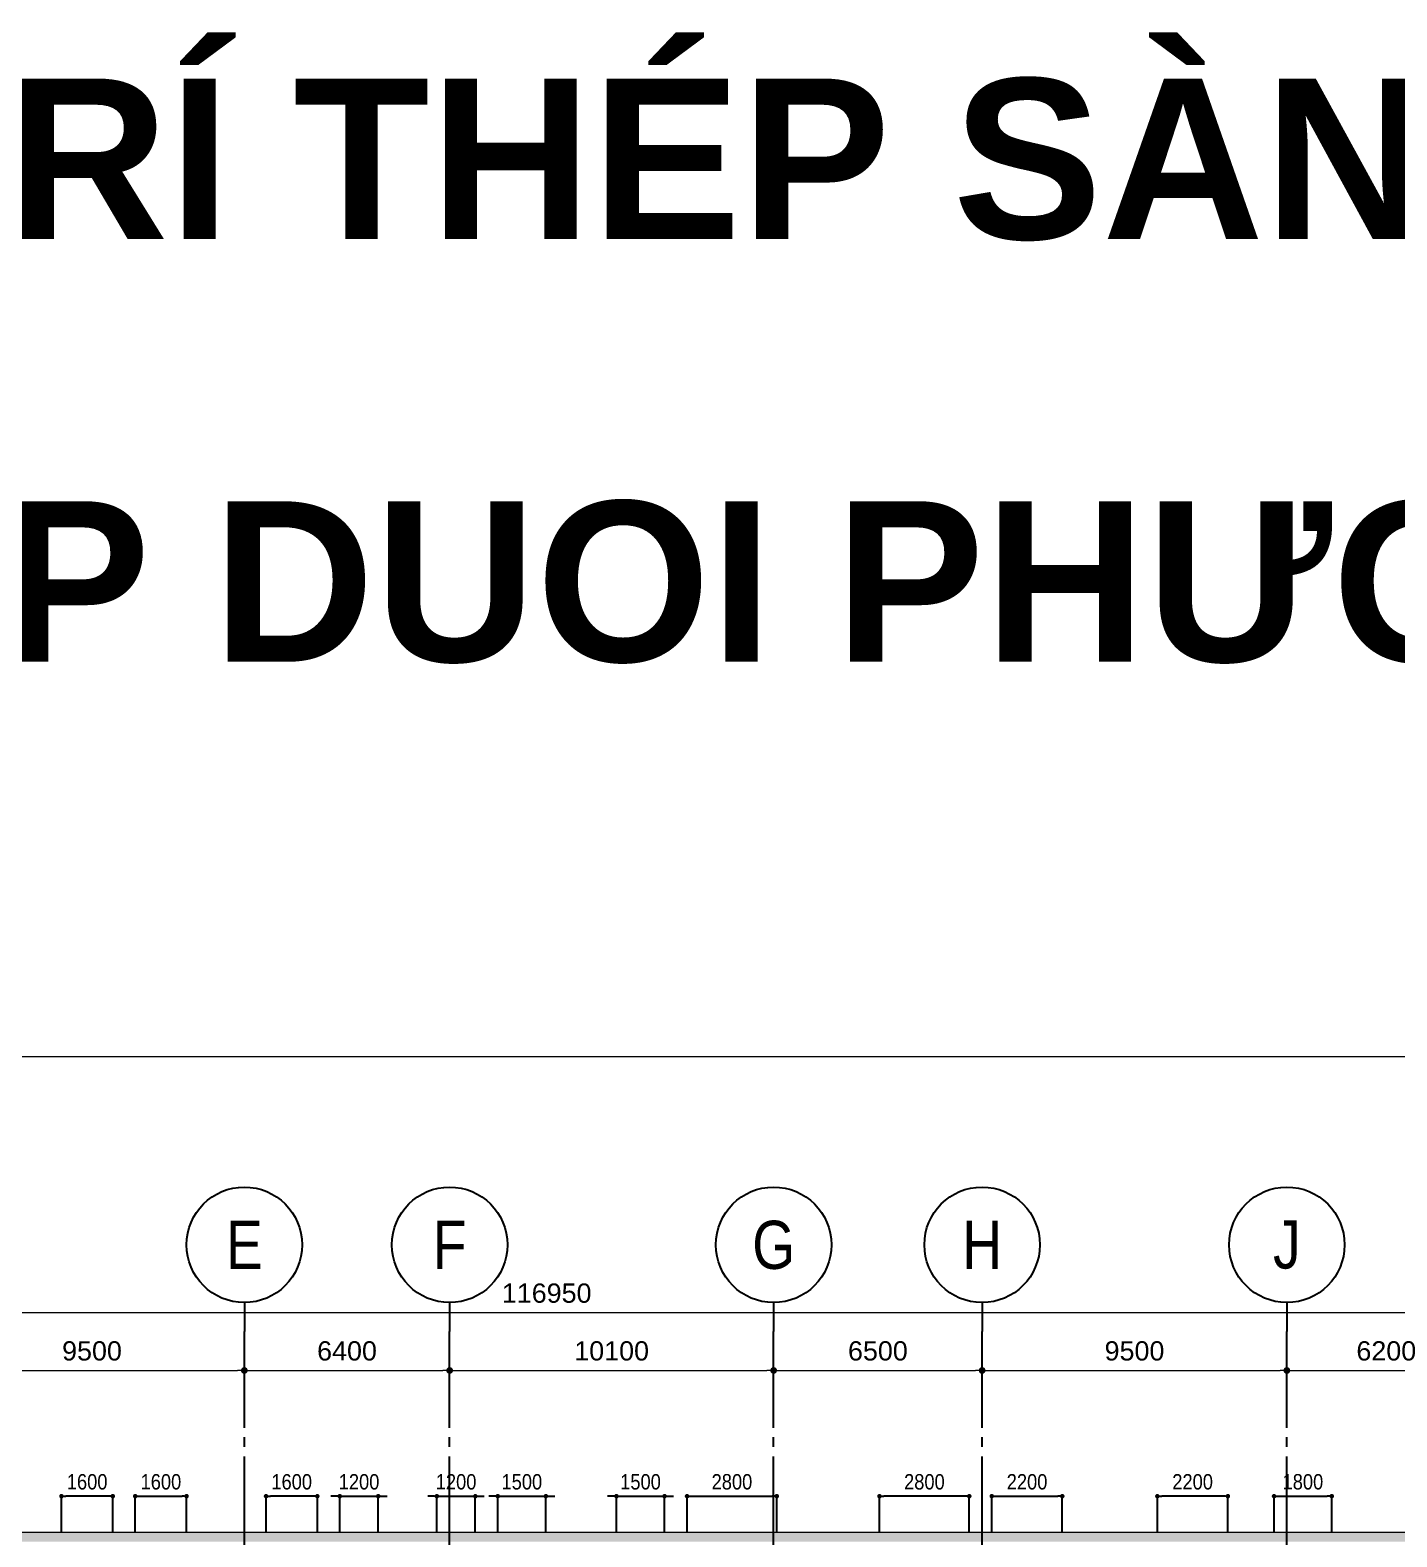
# Model space of a CAD drawing. Header units: millimetres. Extents: x -3819597 to -2591384, y 582389 to 820195.
# Drawn here: x -3717024 to -3674416, y 773231 to 820195 of the extents above; entities that cross this region are included whole.
import ezdxf
from ezdxf.enums import TextEntityAlignment as Align

# ---------------------------------------------------------------- set-up
doc = ezdxf.new("R2010")
doc.units = ezdxf.units.MM
doc.header["$MEASUREMENT"] = 0
doc.linetypes.add('CHG_XX_Cot_Ham 2$0$MB_Luoi truc$0$HTT Hidden 21', pattern=[3, 2, -1])
doc.linetypes.add('CHG_XX_Luoi truc$0$MB_Luoi truc$0$Center101', pattern=[13, 10, -1, 1, -1])
doc.layers.get('0').update_dxf_attribs({"lineweight": 9})
doc.layers.get('Defpoints').update_dxf_attribs({"color": 10, "lineweight": 0})
for name, color, linetype, lineweight in [('CHG_XX_Cot_Ham 2$0$MB_Luoi truc$0$Dim 300', 1, 'Continuous', 5), ('CHG_XX_Cot_Ham 2$0$NS-Pier-H2', 150, 'Continuous', 13), ('CHG_XX_Damsan_Ham 2$0$CHG_XX_Damsan_Ham 2$0$CHG_XX_Damsan_Ham 2$0$Start net bao', 3, 'Continuous', 18), ('CHG_XX_Damsan_Ham 2$0$CHG_XX_Damsan_Ham 2$0$DBAO', 3, 'Continuous', 13), ('CHG_XX_Damsan_Ham 2$0$CHG_XX_Damsan_Ham 2$0$Start net bao', 3, 'Continuous', 18), ('CHG_XX_Damsan_Ham 2$0$HATCH', 57, 'Continuous', 9)]:
    doc.layers.add(name, color=color, linetype=linetype, lineweight=lineweight)
for name, color, linetype in [('CHG_XX_Luoi truc$0$Grid', 34, 'Continuous'), ('CHG_XX_Luoi truc$0$Grid Line', 8, 'CHG_XX_Luoi truc$0$MB_Luoi truc$0$Center101'), ('dim', 51, 'Continuous')]:
    doc.layers.add(name, color=color, linetype=linetype)
doc.styles.add('ArialB', font='arialbd.ttf')
doc.styles.add('CHG_XX_Cot_Ham 2$0$MB_Luoi truc$0$Arial_C', font='arial.ttf')
doc.styles.add('CHG_XX_Luoi truc$0$MB_Luoi truc$0$Grid A-F$0$VNI-HelveCB', font='VHELVCB_0.TTF')
doc.styles.add('MB_Luoi truc$0$Arial_C', font='arial.ttf', dxfattribs={"width": 0.85})
doc.dimstyles.new('200', dxfattribs={"dimscale": 200, "dimtxt": 2.4, "dimasz": 0.7, "dimexe": 0.0003, "dimexo": 0, "dimgap": 1, "dimtad": 1, "dimdec": 0, "dimzin": 12, "dimdsep": 46, "dimtxsty": 'MB_Luoi truc$0$Arial_C', "dimblk": 'MB_Luoi truc$0$_Dot', "dimcen": 0.5, "dimclrd": 256, "dimclre": 8, "dimclrt": 1, "dimadec": 0, "dimazin": 0, "dimtfac": 1, "dimtdec": 0, "dimtix": 1, "dimtmove": 2, "dimatfit": 3, "dimldrblk": 'MB_Luoi truc$0$HTT Arrow 30', "dimfxl": 1, "dimtolj": 1, "dimtzin": 0, "dimlwe": -1, "dimarcsym": 0})
doc.dimstyles.new('CHG_XX_Cot_Ham 2$0$MB_Luoi truc$0$Dim 300 (A1-A2)', dxfattribs={"dimscale": 300, "dimtxt": 2, "dimasz": 0.7, "dimexe": 0, "dimexo": 1, "dimgap": 1, "dimtad": 1, "dimdec": 0, "dimzin": 12, "dimdsep": 46, "dimtxsty": 'CHG_XX_Cot_Ham 2$0$MB_Luoi truc$0$Arial_C', "dimblk": 'CHG_XX_Cot_Ham 2$0$MB_Luoi truc$0$_Dot', "dimcen": 1, "dimclrd": 256, "dimclre": 256, "dimclrt": 3, "dimadec": 0, "dimazin": 0, "dimtfac": 1, "dimtdec": 0, "dimtix": 1, "dimtmove": 2, "dimatfit": 3, "dimldrblk": 'CHG_XX_Cot_Ham 2$0$MB_Luoi truc$0$HTT Arrow 30', "dimfxl": 1, "dimtolj": 1, "dimtzin": 0, "dimarcsym": 0})

# ---------------------------------------------------------------- blocks, each defined once
blk = doc.blocks.new('MB_Luoi truc$0$_Dot')
at = {"color": 0, "linetype": 'ByBlock', "lineweight": -2}
blk.add_line((-0.5, 0), (-1, 0), dxfattribs=at)
at = {"color": 0, "linetype": 'ByBlock', "const_width": 0.5}
blk.add_lwpolyline([(-0.25, 0, 1), (0.25, 0, 1)], format="xyb", close=True, dxfattribs=at)
blk = doc.blocks.new('*D531')
at = {"layer": 'Defpoints', "color": 0, "ltscale": 1500, "transparency": 16777216}
for p in [(-3716047, 774499), (-3716047, 773381), (-3714447, 773381)]:
    blk.add_point(p, dxfattribs=at)
at = {"layer": 'dim', "color": 8, "ltscale": 1500, "transparency": 16777216}
for p, q in [((-3716047, 773381), (-3716047, 774499)), ((-3714447, 773381), (-3714447, 774499))]:
    blk.add_line(p, q, dxfattribs=at)
at = {"layer": 'dim', "lineweight": -2, "ltscale": 1500, "transparency": 16777216}
blk.add_line((-3714587, 774499), (-3715907, 774499), dxfattribs=at)
at = {"layer": 'dim', "lineweight": -2, "ltscale": 1500, "transparency": 16777216, "xscale": 140, "yscale": 140, "zscale": 140, "rotation": 180}
blk.add_blockref('MB_Luoi truc$0$_Dot', (-3716047, 774499), dxfattribs=at)
at = {"layer": 'dim', "lineweight": -2, "ltscale": 1500, "transparency": 16777216, "xscale": 140, "yscale": 140, "zscale": 140}
blk.add_blockref('MB_Luoi truc$0$_Dot', (-3714447, 774499), dxfattribs=at)
at = {"layer": 'dim', "color": 1, "ltscale": 1500, "transparency": 16777216, "insert": (-3715247, 774944), "char_height": 480, "attachment_point": 5, "style": 'MB_Luoi truc$0$Arial_C'}
blk.add_mtext('\\A1;1600', dxfattribs=at)
blk = doc.blocks.new('MB_Luoi truc$0$HTT Arrow 30')
blk.add_hatch(color=256).paths.add_polyline_path([(-2.5, 0.375), (-2.5, -0.375), (0, 0)])
at = {"color": 0, "linetype": 'ByBlock', "lineweight": -2}
for p, q in [((0, 0), (-2.5, 0.375)), ((-2.5, -0.375), (-2.5, 0.375)), ((0, 0), (-2.5, -0.375))]:
    blk.add_line(p, q, dxfattribs=at)
blk = doc.blocks.new('*D532')
at = {"layer": 'Defpoints', "color": 0, "ltscale": 1500, "transparency": 16777216}
for p in [(-3709670, 774499), (-3709670, 773381), (-3708070, 773381)]:
    blk.add_point(p, dxfattribs=at)
at = {"layer": 'dim', "color": 8, "ltscale": 1500, "transparency": 16777216}
for p, q in [((-3709670, 773381), (-3709670, 774499)), ((-3708070, 773381), (-3708070, 774499))]:
    blk.add_line(p, q, dxfattribs=at)
at = {"layer": 'dim', "lineweight": -2, "ltscale": 1500, "transparency": 16777216}
blk.add_line((-3708210, 774499), (-3709530, 774499), dxfattribs=at)
at = {"layer": 'dim', "lineweight": -2, "ltscale": 1500, "transparency": 16777216, "xscale": 140, "yscale": 140, "zscale": 140, "rotation": 180}
blk.add_blockref('MB_Luoi truc$0$_Dot', (-3709670, 774499), dxfattribs=at)
at = {"layer": 'dim', "lineweight": -2, "ltscale": 1500, "transparency": 16777216, "xscale": 140, "yscale": 140, "zscale": 140}
blk.add_blockref('MB_Luoi truc$0$_Dot', (-3708070, 774499), dxfattribs=at)
at = {"layer": 'dim', "color": 1, "ltscale": 1500, "transparency": 16777216, "insert": (-3708870, 774944), "char_height": 480, "attachment_point": 5, "style": 'MB_Luoi truc$0$Arial_C'}
blk.add_mtext('\\A1;1600', dxfattribs=at)
blk = doc.blocks.new('*D533')
at = {"layer": 'Defpoints', "color": 0, "ltscale": 1500, "transparency": 16777216}
for p in [(-3712148, 774499), (-3713747, 773381), (-3712148, 773381)]:
    blk.add_point(p, dxfattribs=at)
at = {"layer": 'dim', "color": 8, "ltscale": 1500, "transparency": 16777216}
for p, q in [((-3713747, 773381), (-3713747, 774499)), ((-3712148, 773381), (-3712148, 774499))]:
    blk.add_line(p, q, dxfattribs=at)
at = {"layer": 'dim', "lineweight": -2, "ltscale": 1500, "transparency": 16777216}
blk.add_line((-3713607, 774499), (-3712288, 774499), dxfattribs=at)
at = {"layer": 'dim', "lineweight": -2, "ltscale": 1500, "transparency": 16777216, "xscale": 140, "yscale": 140, "zscale": 140, "rotation": 180}
blk.add_blockref('MB_Luoi truc$0$_Dot', (-3713747, 774499), dxfattribs=at)
at = {"layer": 'dim', "lineweight": -2, "ltscale": 1500, "transparency": 16777216, "xscale": 140, "yscale": 140, "zscale": 140}
blk.add_blockref('MB_Luoi truc$0$_Dot', (-3712148, 774499), dxfattribs=at)
at = {"layer": 'dim', "color": 1, "ltscale": 1500, "transparency": 16777216, "insert": (-3712947, 774944), "char_height": 480, "attachment_point": 5, "style": 'MB_Luoi truc$0$Arial_C'}
blk.add_mtext('\\A1;1600', dxfattribs=at)
blk = doc.blocks.new('*D534')
at = {"layer": 'Defpoints', "color": 0, "ltscale": 1500, "transparency": 16777216}
for p in [(-3706171, 774499), (-3707370, 773381), (-3706171, 773381)]:
    blk.add_point(p, dxfattribs=at)
at = {"layer": 'dim', "lineweight": -2, "ltscale": 1500, "transparency": 16777216}
for p, q in [((-3707510, 774499), (-3707650, 774499)), ((-3707370, 774499), (-3706171, 774499)), ((-3706031, 774499), (-3705891, 774499))]:
    blk.add_line(p, q, dxfattribs=at)
at = {"layer": 'dim', "color": 8, "ltscale": 1500, "transparency": 16777216}
for p, q in [((-3707370, 773381), (-3707370, 774499)), ((-3706171, 773381), (-3706171, 774499))]:
    blk.add_line(p, q, dxfattribs=at)
at = {"layer": 'dim', "lineweight": -2, "ltscale": 1500, "transparency": 16777216, "xscale": 140, "yscale": 140, "zscale": 140}
blk.add_blockref('MB_Luoi truc$0$_Dot', (-3707370, 774499), dxfattribs=at)
at = {"layer": 'dim', "lineweight": -2, "ltscale": 1500, "transparency": 16777216, "xscale": 140, "yscale": 140, "zscale": 140, "rotation": 180}
blk.add_blockref('MB_Luoi truc$0$_Dot', (-3706171, 774499), dxfattribs=at)
at = {"layer": 'dim', "color": 1, "ltscale": 1500, "transparency": 16777216, "insert": (-3706770, 774944), "char_height": 480, "attachment_point": 5, "style": 'MB_Luoi truc$0$Arial_C'}
blk.add_mtext('\\A1;1200', dxfattribs=at)
blk = doc.blocks.new('*D535')
at = {"layer": 'Defpoints', "color": 0, "ltscale": 1500, "transparency": 16777216}
for p in [(-3697245, 774499), (-3698745, 773381), (-3697245, 773381)]:
    blk.add_point(p, dxfattribs=at)
at = {"layer": 'dim', "lineweight": -2, "ltscale": 1500, "transparency": 16777216}
for p, q in [((-3698885, 774499), (-3699025, 774499)), ((-3698745, 774499), (-3697245, 774499)), ((-3697105, 774499), (-3696965, 774499))]:
    blk.add_line(p, q, dxfattribs=at)
at = {"layer": 'dim', "color": 8, "ltscale": 1500, "transparency": 16777216}
for p, q in [((-3698745, 773381), (-3698745, 774499)), ((-3697245, 773381), (-3697245, 774499))]:
    blk.add_line(p, q, dxfattribs=at)
at = {"layer": 'dim', "lineweight": -2, "ltscale": 1500, "transparency": 16777216, "xscale": 140, "yscale": 140, "zscale": 140}
blk.add_blockref('MB_Luoi truc$0$_Dot', (-3698745, 774499), dxfattribs=at)
at = {"layer": 'dim', "lineweight": -2, "ltscale": 1500, "transparency": 16777216, "xscale": 140, "yscale": 140, "zscale": 140, "rotation": 180}
blk.add_blockref('MB_Luoi truc$0$_Dot', (-3697245, 774499), dxfattribs=at)
at = {"layer": 'dim', "color": 1, "ltscale": 1500, "transparency": 16777216, "insert": (-3697995, 774944), "char_height": 480, "attachment_point": 5, "style": 'MB_Luoi truc$0$Arial_C'}
blk.add_mtext('\\A1;1500', dxfattribs=at)
blk = doc.blocks.new('*D536')
at = {"layer": 'Defpoints', "color": 0, "ltscale": 1500, "transparency": 16777216}
for p in [(-3700946, 774499), (-3702445, 773381), (-3700946, 773381)]:
    blk.add_point(p, dxfattribs=at)
at = {"layer": 'dim', "lineweight": -2, "ltscale": 1500, "transparency": 16777216}
for p, q in [((-3702585, 774499), (-3702725, 774499)), ((-3702445, 774499), (-3700946, 774499)), ((-3700806, 774499), (-3700666, 774499))]:
    blk.add_line(p, q, dxfattribs=at)
at = {"layer": 'dim', "color": 8, "ltscale": 1500, "transparency": 16777216}
for p, q in [((-3702445, 773381), (-3702445, 774499)), ((-3700946, 773381), (-3700946, 774499))]:
    blk.add_line(p, q, dxfattribs=at)
at = {"layer": 'dim', "lineweight": -2, "ltscale": 1500, "transparency": 16777216, "xscale": 140, "yscale": 140, "zscale": 140}
blk.add_blockref('MB_Luoi truc$0$_Dot', (-3702445, 774499), dxfattribs=at)
at = {"layer": 'dim', "lineweight": -2, "ltscale": 1500, "transparency": 16777216, "xscale": 140, "yscale": 140, "zscale": 140, "rotation": 180}
blk.add_blockref('MB_Luoi truc$0$_Dot', (-3700946, 774499), dxfattribs=at)
at = {"layer": 'dim', "color": 1, "ltscale": 1500, "transparency": 16777216, "insert": (-3701695, 774944), "char_height": 480, "attachment_point": 5, "style": 'MB_Luoi truc$0$Arial_C'}
blk.add_mtext('\\A1;1500', dxfattribs=at)
blk = doc.blocks.new('*D537')
at = {"layer": 'Defpoints', "color": 0, "ltscale": 1500, "transparency": 16777216}
for p in [(-3703145, 774499), (-3704345, 773381), (-3703145, 773381)]:
    blk.add_point(p, dxfattribs=at)
at = {"layer": 'dim', "lineweight": -2, "ltscale": 1500, "transparency": 16777216}
for p, q in [((-3704485, 774499), (-3704625, 774499)), ((-3704345, 774499), (-3703145, 774499)), ((-3703005, 774499), (-3702865, 774499))]:
    blk.add_line(p, q, dxfattribs=at)
at = {"layer": 'dim', "color": 8, "ltscale": 1500, "transparency": 16777216}
for p, q in [((-3704345, 773381), (-3704345, 774499)), ((-3703145, 773381), (-3703145, 774499))]:
    blk.add_line(p, q, dxfattribs=at)
at = {"layer": 'dim', "lineweight": -2, "ltscale": 1500, "transparency": 16777216, "xscale": 140, "yscale": 140, "zscale": 140}
blk.add_blockref('MB_Luoi truc$0$_Dot', (-3704345, 774499), dxfattribs=at)
at = {"layer": 'dim', "lineweight": -2, "ltscale": 1500, "transparency": 16777216, "xscale": 140, "yscale": 140, "zscale": 140, "rotation": 180}
blk.add_blockref('MB_Luoi truc$0$_Dot', (-3703145, 774499), dxfattribs=at)
at = {"layer": 'dim', "color": 1, "ltscale": 1500, "transparency": 16777216, "insert": (-3703745, 774944), "char_height": 480, "attachment_point": 5, "style": 'MB_Luoi truc$0$Arial_C'}
blk.add_mtext('\\A1;1200', dxfattribs=at)
blk = doc.blocks.new('*D538')
at = {"layer": 'Defpoints', "color": 0, "ltscale": 1500, "transparency": 16777216}
for p in [(-3693746, 774499), (-3696545, 773381), (-3693746, 773381)]:
    blk.add_point(p, dxfattribs=at)
at = {"layer": 'dim', "color": 8, "ltscale": 1500, "transparency": 16777216}
for p, q in [((-3696545, 773381), (-3696545, 774499)), ((-3693746, 773381), (-3693746, 774499))]:
    blk.add_line(p, q, dxfattribs=at)
at = {"layer": 'dim', "lineweight": -2, "ltscale": 1500, "transparency": 16777216}
blk.add_line((-3696405, 774499), (-3693886, 774499), dxfattribs=at)
at = {"layer": 'dim', "lineweight": -2, "ltscale": 1500, "transparency": 16777216, "xscale": 140, "yscale": 140, "zscale": 140, "rotation": 180}
blk.add_blockref('MB_Luoi truc$0$_Dot', (-3696545, 774499), dxfattribs=at)
at = {"layer": 'dim', "lineweight": -2, "ltscale": 1500, "transparency": 16777216, "xscale": 140, "yscale": 140, "zscale": 140}
blk.add_blockref('MB_Luoi truc$0$_Dot', (-3693746, 774499), dxfattribs=at)
at = {"layer": 'dim', "color": 1, "ltscale": 1500, "transparency": 16777216, "insert": (-3695145, 774944), "char_height": 480, "attachment_point": 5, "style": 'MB_Luoi truc$0$Arial_C'}
blk.add_mtext('\\A1;2800', dxfattribs=at)
blk = doc.blocks.new('*D539')
at = {"layer": 'Defpoints', "color": 0, "ltscale": 1500, "transparency": 16777216}
for p in [(-3690545, 774499), (-3690545, 773381), (-3687745, 773381)]:
    blk.add_point(p, dxfattribs=at)
at = {"layer": 'dim', "color": 8, "ltscale": 1500, "transparency": 16777216}
for p, q in [((-3690545, 773381), (-3690545, 774499)), ((-3687745, 773381), (-3687745, 774499))]:
    blk.add_line(p, q, dxfattribs=at)
at = {"layer": 'dim', "lineweight": -2, "ltscale": 1500, "transparency": 16777216}
blk.add_line((-3687885, 774499), (-3690405, 774499), dxfattribs=at)
at = {"layer": 'dim', "lineweight": -2, "ltscale": 1500, "transparency": 16777216, "xscale": 140, "yscale": 140, "zscale": 140, "rotation": 180}
blk.add_blockref('MB_Luoi truc$0$_Dot', (-3690545, 774499), dxfattribs=at)
at = {"layer": 'dim', "lineweight": -2, "ltscale": 1500, "transparency": 16777216, "xscale": 140, "yscale": 140, "zscale": 140}
blk.add_blockref('MB_Luoi truc$0$_Dot', (-3687745, 774499), dxfattribs=at)
at = {"layer": 'dim', "color": 1, "ltscale": 1500, "transparency": 16777216, "insert": (-3689145, 774944), "char_height": 480, "attachment_point": 5, "style": 'MB_Luoi truc$0$Arial_C'}
blk.add_mtext('\\A1;2800', dxfattribs=at)
blk = doc.blocks.new('*D540')
at = {"layer": 'Defpoints', "color": 0, "ltscale": 1500, "transparency": 16777216}
for p in [(-3684846, 774499), (-3687045, 773381), (-3684846, 773381)]:
    blk.add_point(p, dxfattribs=at)
at = {"layer": 'dim', "color": 8, "ltscale": 1500, "transparency": 16777216}
for p, q in [((-3687045, 773381), (-3687045, 774499)), ((-3684846, 773381), (-3684846, 774499))]:
    blk.add_line(p, q, dxfattribs=at)
at = {"layer": 'dim', "lineweight": -2, "ltscale": 1500, "transparency": 16777216}
blk.add_line((-3686905, 774499), (-3684986, 774499), dxfattribs=at)
at = {"layer": 'dim', "lineweight": -2, "ltscale": 1500, "transparency": 16777216, "xscale": 140, "yscale": 140, "zscale": 140, "rotation": 180}
blk.add_blockref('MB_Luoi truc$0$_Dot', (-3687045, 774499), dxfattribs=at)
at = {"layer": 'dim', "lineweight": -2, "ltscale": 1500, "transparency": 16777216, "xscale": 140, "yscale": 140, "zscale": 140}
blk.add_blockref('MB_Luoi truc$0$_Dot', (-3684846, 774499), dxfattribs=at)
at = {"layer": 'dim', "color": 1, "ltscale": 1500, "transparency": 16777216, "insert": (-3685945, 774944), "char_height": 480, "attachment_point": 5, "style": 'MB_Luoi truc$0$Arial_C'}
blk.add_mtext('\\A1;2200', dxfattribs=at)
blk = doc.blocks.new('*D541')
at = {"layer": 'Defpoints', "color": 0, "ltscale": 1500, "transparency": 16777216}
for p in [(-3681883, 774499), (-3681883, 773381), (-3679683, 773381)]:
    blk.add_point(p, dxfattribs=at)
at = {"layer": 'dim', "color": 8, "ltscale": 1500, "transparency": 16777216}
for p, q in [((-3681883, 773381), (-3681883, 774499)), ((-3679683, 773381), (-3679683, 774499))]:
    blk.add_line(p, q, dxfattribs=at)
at = {"layer": 'dim', "lineweight": -2, "ltscale": 1500, "transparency": 16777216}
blk.add_line((-3679823, 774499), (-3681743, 774499), dxfattribs=at)
at = {"layer": 'dim', "lineweight": -2, "ltscale": 1500, "transparency": 16777216, "xscale": 140, "yscale": 140, "zscale": 140, "rotation": 180}
blk.add_blockref('MB_Luoi truc$0$_Dot', (-3681883, 774499), dxfattribs=at)
at = {"layer": 'dim', "lineweight": -2, "ltscale": 1500, "transparency": 16777216, "xscale": 140, "yscale": 140, "zscale": 140}
blk.add_blockref('MB_Luoi truc$0$_Dot', (-3679683, 774499), dxfattribs=at)
at = {"layer": 'dim', "color": 1, "ltscale": 1500, "transparency": 16777216, "insert": (-3680783, 774944), "char_height": 480, "attachment_point": 5, "style": 'MB_Luoi truc$0$Arial_C'}
blk.add_mtext('\\A1;2200', dxfattribs=at)
blk = doc.blocks.new('*D542')
at = {"layer": 'Defpoints', "color": 0, "ltscale": 1500, "transparency": 16777216}
for p in [(-3676446, 774499), (-3678245, 773381), (-3676446, 773381)]:
    blk.add_point(p, dxfattribs=at)
at = {"layer": 'dim', "color": 8, "ltscale": 1500, "transparency": 16777216}
for p, q in [((-3678245, 773381), (-3678245, 774499)), ((-3676446, 773381), (-3676446, 774499))]:
    blk.add_line(p, q, dxfattribs=at)
at = {"layer": 'dim', "lineweight": -2, "ltscale": 1500, "transparency": 16777216}
blk.add_line((-3678105, 774499), (-3676586, 774499), dxfattribs=at)
at = {"layer": 'dim', "lineweight": -2, "ltscale": 1500, "transparency": 16777216, "xscale": 140, "yscale": 140, "zscale": 140, "rotation": 180}
blk.add_blockref('MB_Luoi truc$0$_Dot', (-3678245, 774499), dxfattribs=at)
at = {"layer": 'dim', "lineweight": -2, "ltscale": 1500, "transparency": 16777216, "xscale": 140, "yscale": 140, "zscale": 140}
blk.add_blockref('MB_Luoi truc$0$_Dot', (-3676446, 774499), dxfattribs=at)
at = {"layer": 'dim', "color": 1, "ltscale": 1500, "transparency": 16777216, "insert": (-3677345, 774944), "char_height": 480, "attachment_point": 5, "style": 'MB_Luoi truc$0$Arial_C'}
blk.add_mtext('\\A1;1800', dxfattribs=at)
blk = doc.blocks.new('CHG_XX_Cot_Ham 2$0$MB_Luoi truc$0$_Dot')
at = {"color": 0, "linetype": 'ByBlock', "lineweight": -2}
blk.add_line((-0.5, 0), (-1, 0), dxfattribs=at)
at = {"color": 0, "linetype": 'ByBlock', "const_width": 0.5}
blk.add_lwpolyline([(-0.25, 0, 1), (0.25, 0, 1)], format="xyb", close=True, dxfattribs=at)
blk = doc.blocks.new('*D989')
at = {"layer": 'CHG_XX_Cot_Ham 2$0$MB_Luoi truc$0$Dim 300', "lineweight": -2, "transparency": 16777216}
for p, q in [((28650, 166908), (28650, 168437)), ((28860, 168437), (37940, 168437)), ((38150, 166908), (38150, 168437))]:
    blk.add_line(p, q, dxfattribs=at)
at = {"layer": 'Defpoints', "color": 0, "transparency": 16777216}
for p in [(38150, 168437), (28650, 166608), (38150, 166608)]:
    blk.add_point(p, dxfattribs=at)
at = {"layer": 'CHG_XX_Cot_Ham 2$0$MB_Luoi truc$0$Dim 300', "lineweight": -2, "transparency": 16777216, "xscale": 210, "yscale": 210, "zscale": 210, "rotation": 180}
blk.add_blockref('CHG_XX_Cot_Ham 2$0$MB_Luoi truc$0$_Dot', (28650, 168437), dxfattribs=at)
at = {"layer": 'CHG_XX_Cot_Ham 2$0$MB_Luoi truc$0$Dim 300', "lineweight": -2, "transparency": 16777216, "xscale": 210, "yscale": 210, "zscale": 210}
blk.add_blockref('CHG_XX_Cot_Ham 2$0$MB_Luoi truc$0$_Dot', (38150, 168437), dxfattribs=at)
at = {"layer": 'CHG_XX_Cot_Ham 2$0$MB_Luoi truc$0$Dim 300', "color": 3, "transparency": 16777216, "insert": (33400, 169043), "char_height": 600, "attachment_point": 5, "style": 'CHG_XX_Cot_Ham 2$0$MB_Luoi truc$0$Arial_C'}
blk.add_mtext('\\A1;9500', dxfattribs=at)
blk = doc.blocks.new('CHG_XX_Cot_Ham 2$0$MB_Luoi truc$0$HTT Arrow 30')
blk.add_hatch(color=256).paths.add_polyline_path([(-2.5, 0.375), (-2.5, -0.375), (0, 0)])
at = {"color": 0, "linetype": 'ByBlock', "lineweight": -2}
for p, q in [((0, 0), (-2.5, 0.375)), ((-2.5, -0.375), (-2.5, 0.375)), ((0, 0), (-2.5, -0.375))]:
    blk.add_line(p, q, dxfattribs=at)
blk = doc.blocks.new('*D990')
at = {"layer": 'CHG_XX_Cot_Ham 2$0$MB_Luoi truc$0$Dim 300', "lineweight": -2, "transparency": 16777216}
for p, q in [((38150, 166908), (38150, 168437)), ((38360, 168437), (44340, 168437)), ((44550, 166908), (44550, 168437))]:
    blk.add_line(p, q, dxfattribs=at)
at = {"layer": 'Defpoints', "color": 0, "transparency": 16777216}
for p in [(44550, 168437), (38150, 166608), (44550, 166608)]:
    blk.add_point(p, dxfattribs=at)
at = {"layer": 'CHG_XX_Cot_Ham 2$0$MB_Luoi truc$0$Dim 300', "lineweight": -2, "transparency": 16777216, "xscale": 210, "yscale": 210, "zscale": 210, "rotation": 180}
blk.add_blockref('CHG_XX_Cot_Ham 2$0$MB_Luoi truc$0$_Dot', (38150, 168437), dxfattribs=at)
at = {"layer": 'CHG_XX_Cot_Ham 2$0$MB_Luoi truc$0$Dim 300', "lineweight": -2, "transparency": 16777216, "xscale": 210, "yscale": 210, "zscale": 210}
blk.add_blockref('CHG_XX_Cot_Ham 2$0$MB_Luoi truc$0$_Dot', (44550, 168437), dxfattribs=at)
at = {"layer": 'CHG_XX_Cot_Ham 2$0$MB_Luoi truc$0$Dim 300', "color": 3, "transparency": 16777216, "insert": (41350, 169043), "char_height": 600, "attachment_point": 5, "style": 'CHG_XX_Cot_Ham 2$0$MB_Luoi truc$0$Arial_C'}
blk.add_mtext('\\A1;6400', dxfattribs=at)
blk = doc.blocks.new('*D991')
at = {"layer": 'CHG_XX_Cot_Ham 2$0$MB_Luoi truc$0$Dim 300', "lineweight": -2, "transparency": 16777216}
for p, q in [((44550, 166908), (44550, 168437)), ((44760, 168437), (54440, 168437)), ((54650, 166908), (54650, 168437))]:
    blk.add_line(p, q, dxfattribs=at)
at = {"layer": 'Defpoints', "color": 0, "transparency": 16777216}
for p in [(54650, 168437), (44550, 166608), (54650, 166608)]:
    blk.add_point(p, dxfattribs=at)
at = {"layer": 'CHG_XX_Cot_Ham 2$0$MB_Luoi truc$0$Dim 300', "lineweight": -2, "transparency": 16777216, "xscale": 210, "yscale": 210, "zscale": 210, "rotation": 180}
blk.add_blockref('CHG_XX_Cot_Ham 2$0$MB_Luoi truc$0$_Dot', (44550, 168437), dxfattribs=at)
at = {"layer": 'CHG_XX_Cot_Ham 2$0$MB_Luoi truc$0$Dim 300', "lineweight": -2, "transparency": 16777216, "xscale": 210, "yscale": 210, "zscale": 210}
blk.add_blockref('CHG_XX_Cot_Ham 2$0$MB_Luoi truc$0$_Dot', (54650, 168437), dxfattribs=at)
at = {"layer": 'CHG_XX_Cot_Ham 2$0$MB_Luoi truc$0$Dim 300', "color": 3, "transparency": 16777216, "insert": (49600, 169043), "char_height": 600, "attachment_point": 5, "style": 'CHG_XX_Cot_Ham 2$0$MB_Luoi truc$0$Arial_C'}
blk.add_mtext('\\A1;10100', dxfattribs=at)
blk = doc.blocks.new('*D992')
at = {"layer": 'CHG_XX_Cot_Ham 2$0$MB_Luoi truc$0$Dim 300', "lineweight": -2, "transparency": 16777216}
for p, q in [((54650, 166908), (54650, 168437)), ((54860, 168437), (60940, 168437)), ((61150, 166908), (61150, 168437))]:
    blk.add_line(p, q, dxfattribs=at)
at = {"layer": 'Defpoints', "color": 0, "transparency": 16777216}
for p in [(61150, 168437), (54650, 166608), (61150, 166608)]:
    blk.add_point(p, dxfattribs=at)
at = {"layer": 'CHG_XX_Cot_Ham 2$0$MB_Luoi truc$0$Dim 300', "lineweight": -2, "transparency": 16777216, "xscale": 210, "yscale": 210, "zscale": 210, "rotation": 180}
blk.add_blockref('CHG_XX_Cot_Ham 2$0$MB_Luoi truc$0$_Dot', (54650, 168437), dxfattribs=at)
at = {"layer": 'CHG_XX_Cot_Ham 2$0$MB_Luoi truc$0$Dim 300', "lineweight": -2, "transparency": 16777216, "xscale": 210, "yscale": 210, "zscale": 210}
blk.add_blockref('CHG_XX_Cot_Ham 2$0$MB_Luoi truc$0$_Dot', (61150, 168437), dxfattribs=at)
at = {"layer": 'CHG_XX_Cot_Ham 2$0$MB_Luoi truc$0$Dim 300', "color": 3, "transparency": 16777216, "insert": (57900, 169043), "char_height": 600, "attachment_point": 5, "style": 'CHG_XX_Cot_Ham 2$0$MB_Luoi truc$0$Arial_C'}
blk.add_mtext('\\A1;6500', dxfattribs=at)
blk = doc.blocks.new('*D993')
at = {"layer": 'CHG_XX_Cot_Ham 2$0$MB_Luoi truc$0$Dim 300', "lineweight": -2, "transparency": 16777216}
for p, q in [((61150, 166908), (61150, 168437)), ((61360, 168437), (70440, 168437)), ((70650, 166908), (70650, 168437))]:
    blk.add_line(p, q, dxfattribs=at)
at = {"layer": 'Defpoints', "color": 0, "transparency": 16777216}
for p in [(70650, 168437), (61150, 166608), (70650, 166608)]:
    blk.add_point(p, dxfattribs=at)
at = {"layer": 'CHG_XX_Cot_Ham 2$0$MB_Luoi truc$0$Dim 300', "lineweight": -2, "transparency": 16777216, "xscale": 210, "yscale": 210, "zscale": 210, "rotation": 180}
blk.add_blockref('CHG_XX_Cot_Ham 2$0$MB_Luoi truc$0$_Dot', (61150, 168437), dxfattribs=at)
at = {"layer": 'CHG_XX_Cot_Ham 2$0$MB_Luoi truc$0$Dim 300', "lineweight": -2, "transparency": 16777216, "xscale": 210, "yscale": 210, "zscale": 210}
blk.add_blockref('CHG_XX_Cot_Ham 2$0$MB_Luoi truc$0$_Dot', (70650, 168437), dxfattribs=at)
at = {"layer": 'CHG_XX_Cot_Ham 2$0$MB_Luoi truc$0$Dim 300', "color": 3, "transparency": 16777216, "insert": (65900, 169043), "char_height": 600, "attachment_point": 5, "style": 'CHG_XX_Cot_Ham 2$0$MB_Luoi truc$0$Arial_C'}
blk.add_mtext('\\A1;9500', dxfattribs=at)
blk = doc.blocks.new('*D994')
at = {"layer": 'CHG_XX_Cot_Ham 2$0$MB_Luoi truc$0$Dim 300', "lineweight": -2, "transparency": 16777216}
for p, q in [((70650, 166908), (70650, 168437)), ((70860, 168437), (76640, 168437)), ((76850, 166908), (76850, 168437))]:
    blk.add_line(p, q, dxfattribs=at)
at = {"layer": 'Defpoints', "color": 0, "transparency": 16777216}
for p in [(76850, 168437), (70650, 166608), (76850, 166608)]:
    blk.add_point(p, dxfattribs=at)
at = {"layer": 'CHG_XX_Cot_Ham 2$0$MB_Luoi truc$0$Dim 300', "lineweight": -2, "transparency": 16777216, "xscale": 210, "yscale": 210, "zscale": 210, "rotation": 180}
blk.add_blockref('CHG_XX_Cot_Ham 2$0$MB_Luoi truc$0$_Dot', (70650, 168437), dxfattribs=at)
at = {"layer": 'CHG_XX_Cot_Ham 2$0$MB_Luoi truc$0$Dim 300', "lineweight": -2, "transparency": 16777216, "xscale": 210, "yscale": 210, "zscale": 210}
blk.add_blockref('CHG_XX_Cot_Ham 2$0$MB_Luoi truc$0$_Dot', (76850, 168437), dxfattribs=at)
at = {"layer": 'CHG_XX_Cot_Ham 2$0$MB_Luoi truc$0$Dim 300', "color": 3, "transparency": 16777216, "insert": (73750, 169043), "char_height": 600, "attachment_point": 5, "style": 'CHG_XX_Cot_Ham 2$0$MB_Luoi truc$0$Arial_C'}
blk.add_mtext('\\A1;6200', dxfattribs=at)
blk = doc.blocks.new('*D998')
at = {"layer": 'CHG_XX_Cot_Ham 2$0$MB_Luoi truc$0$Dim 300', "lineweight": -2, "transparency": 16777216}
for p, q in [((-10900, 166908), (-10900, 170237)), ((105840, 170237), (-10690, 170237)), ((106050, 166908), (106050, 170237))]:
    blk.add_line(p, q, dxfattribs=at)
at = {"layer": 'Defpoints', "color": 0, "transparency": 16777216}
for p in [(-10900, 170237), (-10900, 166608), (106050, 166608)]:
    blk.add_point(p, dxfattribs=at)
at = {"layer": 'CHG_XX_Cot_Ham 2$0$MB_Luoi truc$0$Dim 300', "lineweight": -2, "transparency": 16777216, "xscale": 210, "yscale": 210, "zscale": 210, "rotation": 180}
blk.add_blockref('CHG_XX_Cot_Ham 2$0$MB_Luoi truc$0$_Dot', (-10900, 170237), dxfattribs=at)
at = {"layer": 'CHG_XX_Cot_Ham 2$0$MB_Luoi truc$0$Dim 300', "lineweight": -2, "transparency": 16777216, "xscale": 210, "yscale": 210, "zscale": 210}
blk.add_blockref('CHG_XX_Cot_Ham 2$0$MB_Luoi truc$0$_Dot', (106050, 170237), dxfattribs=at)
at = {"layer": 'CHG_XX_Cot_Ham 2$0$MB_Luoi truc$0$Dim 300', "color": 3, "transparency": 16777216, "insert": (47575, 170843), "char_height": 600, "attachment_point": 5, "style": 'CHG_XX_Cot_Ham 2$0$MB_Luoi truc$0$Arial_C'}
blk.add_mtext('\\A1;116950', dxfattribs=at)
blk = doc.blocks.new('*U1029')
at = {"layer": 'CHG_XX_Luoi truc$0$Grid', "lineweight": -2}
blk.add_line((0, 611), (0, 608), dxfattribs=at)
blk.add_circle((0, 617), 6, dxfattribs=at)
at = {"layer": 'CHG_XX_Luoi truc$0$Grid Line'}
blk.add_line((0, 0), (0, 608), dxfattribs=at)
at = {"layer": 'CHG_XX_Luoi truc$0$Grid', "lineweight": -2, "style": 'CHG_XX_Luoi truc$0$MB_Luoi truc$0$Grid A-F$0$VNI-HelveCB'}
for tag, p in [('GRIDSUB', (0, 617)), ('GRID', (0, -9))]:
    blk.add_attdef(tag, text='', height=5, dxfattribs=at).set_placement(p, align=Align.MIDDLE)
blk = doc.blocks.new('*U1034')
at = {"layer": 'CHG_XX_Luoi truc$0$Grid', "lineweight": -2}
blk.add_line((0, 611), (0, 608), dxfattribs=at)
blk.add_circle((0, 617), 6, dxfattribs=at)
at = {"layer": 'CHG_XX_Luoi truc$0$Grid Line'}
blk.add_line((0, 0), (0, 608), dxfattribs=at)
at = {"layer": 'CHG_XX_Luoi truc$0$Grid', "lineweight": -2, "style": 'CHG_XX_Luoi truc$0$MB_Luoi truc$0$Grid A-F$0$VNI-HelveCB'}
for tag, p in [('GRIDSUB', (0, 617)), ('GRID', (0, -9))]:
    blk.add_attdef(tag, text='', height=5, dxfattribs=at).set_placement(p, align=Align.MIDDLE)
blk = doc.blocks.new('CHG_XX_Luoi truc')
at = {"layer": 'CHG_XX_Luoi truc$0$Grid'}
ref = blk.add_blockref('*U1029', (38150, -12747), dxfattribs=dict(at, xscale=300, yscale=300, zscale=300))
ref.add_attrib('GRIDSUB', 'E', dxfattribs={"lineweight": -2, "height": 1500, "style": 'CHG_XX_Luoi truc$0$MB_Luoi truc$0$Grid A-F$0$VNI-HelveCB'}).set_placement((38150, 172353), align=Align.MIDDLE)
ref = blk.add_blockref('*U1029', (44550, -12747), dxfattribs=dict(at, xscale=300, yscale=300, zscale=300))
ref.add_attrib('GRIDSUB', 'F', dxfattribs={"lineweight": -2, "height": 1500, "style": 'CHG_XX_Luoi truc$0$MB_Luoi truc$0$Grid A-F$0$VNI-HelveCB'}).set_placement((44550, 172353), align=Align.MIDDLE)
ref = blk.add_blockref('*U1029', (54650, -12747), dxfattribs=dict(at, xscale=300, yscale=300, zscale=300))
ref.add_attrib('GRIDSUB', 'G', dxfattribs={"lineweight": -2, "height": 1500, "style": 'CHG_XX_Luoi truc$0$MB_Luoi truc$0$Grid A-F$0$VNI-HelveCB'}).set_placement((54650, 172353), align=Align.MIDDLE)
ref = blk.add_blockref('*U1034', (61150, -12747), dxfattribs=dict(at, xscale=300, yscale=300, zscale=300))
ref.add_attrib('GRIDSUB', 'H', dxfattribs={"lineweight": -2, "height": 1500, "style": 'CHG_XX_Luoi truc$0$MB_Luoi truc$0$Grid A-F$0$VNI-HelveCB'}).set_placement((61150, 172353), align=Align.MIDDLE)
ref = blk.add_blockref('*U1029', (70650, -12747), dxfattribs=dict(at, xscale=300, yscale=300, zscale=300))
ref.add_attrib('GRIDSUB', 'J', dxfattribs={"lineweight": -2, "height": 1500, "style": 'CHG_XX_Luoi truc$0$MB_Luoi truc$0$Grid A-F$0$VNI-HelveCB'}).set_placement((70650, 172353), align=Align.MIDDLE)
blk = doc.blocks.new('CHG_XX_Cot_Ham 2')
at = {"layer": 'CHG_XX_Cot_Ham 2$0$NS-Pier-H2'}
h = blk.add_hatch(color=256, dxfattribs=at)
h.dxf.hatch_style = 1
h.paths.add_polyline_path([(99639.2, 163400), (-10900, 163400), (-10900, 85450), (-300, 85450), (-300, 84050), (32350, 84050), (32350, -9000), (103575.5, -9000), (106050, -6022), (106050, 158254.3)])
h.paths.add_polyline_path([(99533.7, 163100), (105750, 158110.4), (105750, 90450), (105650, 90450), (105750, 90450), (105750, 13850), (105750, 13722.3), (105750, -5913.6), (103434.7, -8700), (93599.8, -8700), (93299.8, -8700), (32650, -8700), (32650, 84350), (0, 84350), (0, 85750), (-10600, 85750), (-10600, 163100), (93600, 163100)], flags=16)
blk.add_line((-10900, 163400), (99639.2, 163400), dxfattribs=at)
at = {"layer": 'CHG_XX_Cot_Ham 2$0$NS-Pier-H2', "linetype": 'CHG_XX_Cot_Ham 2$0$MB_Luoi truc$0$HTT Hidden 21'}
blk.add_lwpolyline([(99639.2, 163400), (106050, 158254.3), (106050, -6022), (103575.5, -9000), (32350, -9000), (32350, 84050), (-300, 84050), (-300, 85450), (-10900, 85450), (-10900, 163400)], close=True, dxfattribs=at)
at = {"layer": 'CHG_XX_Cot_Ham 2$0$NS-Pier-H2'}
blk.add_blockref('CHG_XX_Luoi truc', (0, 0), dxfattribs=at)
at = {"layer": 'CHG_XX_Cot_Ham 2$0$MB_Luoi truc$0$Dim 300'}
for base, p1, p2, picture, middle in [((-10900, 170237), (106050, 166608.3), (-10900, 166608.3), '*D998', (47575, 170843.4)), ((38150, 168437), (28650, 166608.3), (38150, 166608.3), '*D989', (33400, 169043.4)), ((44550, 168437), (38150, 166608.3), (44550, 166608.3), '*D990', (41350, 169043.4)), ((54650, 168437), (44550, 166608.3), (54650, 166608.3), '*D991', (49600, 169043.4)), ((61150, 168437), (54650, 166608.3), (61150, 166608.3), '*D992', (57900, 169043.4)), ((70650, 168437), (61150, 166608.3), (70650, 166608.3), '*D993', (65900, 169043.4)), ((76850, 168437), (70650, 166608.3), (76850, 166608.3), '*D994', (73750, 169043.4))]:
    dim = blk.add_linear_dim(base=base, p1=p1, p2=p2, dimstyle='CHG_XX_Cot_Ham 2$0$MB_Luoi truc$0$Dim 300 (A1-A2)', dxfattribs=at)
    dim.commit()
    dim.dimension.update_dxf_attribs({"geometry": picture, "text_midpoint": middle})
blk = doc.blocks.new('CHG_XX_Damsan_Ham 2', base_point=(3089256, -609981))
at = {"layer": 'CHG_XX_Damsan_Ham 2$0$CHG_XX_Damsan_Ham 2$0$CHG_XX_Damsan_Ham 2$0$Start net bao'}
blk.add_lwpolyline([(-10900, 163400), (99639, 163400), (106050, 158250), (106050, -6022), (103576, -9000), (32350, -9000), (32350, 84050), (-300, 84050)], dxfattribs=at)
at = {"layer": 'CHG_XX_Damsan_Ham 2$0$CHG_XX_Damsan_Ham 2$0$Start net bao'}
blk.add_lwpolyline([(-10900, 163400), (99639, 163400), (106050, 158250), (106050, -6022), (103576, -9000), (32350, -9000), (32350, 84050), (-300, 84050)], dxfattribs=at)
at = {"layer": 'CHG_XX_Damsan_Ham 2$0$CHG_XX_Damsan_Ham 2$0$DBAO'}
blk.add_blockref('CHG_XX_Cot_Ham 2', (0, 0), dxfattribs=at)
at = {"layer": 'CHG_XX_Damsan_Ham 2$0$HATCH'}
blk.add_blockref('CHG_XX_Cot_Ham 2', (0, 0), dxfattribs=at)

msp = doc.modelspace()

# ---------------------------------------------------------------- linework, layer by layer
at = {"layer": 'Defpoints', "color": 4, "ltscale": 1500}
msp.add_lwpolyline([(-3573372.5, 788188.7), (-3819597.5, 788188.7), (-3819597.5, 582388.7), (-3573372.5, 582388.7)], close=True, dxfattribs=at)

# ---------------------------------------------------------------- block references
at = {"layer": 'dim', "ltscale": 1500}
msp.add_blockref('CHG_XX_Damsan_Ham 2', (-659239.3, 0), dxfattribs=at)

# ---------------------------------------------------------------- texts
at = {"layer": 'Defpoints', "color": 4, "ltscale": 1500, "style": 'ArialB'}
for s, p in [('MẶT BẰNG BỐ TRÍ THÉP SÀN TẦNG HẦM 2', (-3701063, 812183.3)), ('THÉP LỚP DUOI PHƯƠNG X', (-3701063, 799010.5))]:
    msp.add_text(s, height=5000, dxfattribs=at).set_placement(p, align=Align.BOTTOM_CENTER)

# ---------------------------------------------------------------- dimensions: what is measured, and where the dimension line sits
at = {"layer": 'dim', "ltscale": 1500}
for base, p1, p2, picture, middle in [((-3716046.9, 774499), (-3714447.2, 773381), (-3716046.9, 773381), '*D531', (-3715247, 774944.1)), ((-3709669.9, 774499), (-3708070.2, 773381), (-3709669.9, 773381), '*D532', (-3708870, 774944.1)), ((-3690544.9, 774499), (-3687745.2, 773381), (-3690544.9, 773381), '*D539', (-3689145, 774944.1)), ((-3681883, 774499), (-3679683.3, 773381), (-3681883, 773381), '*D541', (-3680783.1, 774944.1))]:
    dim = msp.add_linear_dim(base=base, p1=p1, p2=p2, angle=180, dimstyle='200', override={"dimfxl": 8, "dimfxlon": 1, "dimarcsym": 1}, dxfattribs=at)
    dim.commit()
    dim.dimension.update_dxf_attribs({"geometry": picture, "text_midpoint": middle})
for base, p1, p2, picture, middle in [((-3712147.5, 774499), (-3713747.2, 773381), (-3712147.5, 773381), '*D533', (-3712947.4, 774944.1)), ((-3706170.5, 774499), (-3707370.2, 773381), (-3706170.5, 773381), '*D534', (-3706770.4, 774944.1)), ((-3703145.2, 774499), (-3704345, 773381), (-3703145.2, 773381), '*D537', (-3703745.1, 774944.1)), ((-3700945.5, 774499), (-3702445.2, 773381), (-3700945.5, 773381), '*D536', (-3701695.4, 774944.1)), ((-3697245.2, 774499), (-3698745, 773381), (-3697245.2, 773381), '*D535', (-3697995.1, 774944.1)), ((-3693745.5, 774499), (-3696545.2, 773381), (-3693745.5, 773381), '*D538', (-3695145.4, 774944.1)), ((-3684845.5, 774499), (-3687045.2, 773381), (-3684845.5, 773381), '*D540', (-3685945.4, 774944.1)), ((-3676445.5, 774499), (-3678245.2, 773381), (-3676445.5, 773381), '*D542', (-3677345.4, 774944.1))]:
    dim = msp.add_linear_dim(base=base, p1=p1, p2=p2, dimstyle='200', override={"dimfxl": 8, "dimfxlon": 1, "dimarcsym": 1}, dxfattribs=at)
    dim.commit()
    dim.dimension.update_dxf_attribs({"geometry": picture, "text_midpoint": middle})

doc.saveas('drawing.dxf')
